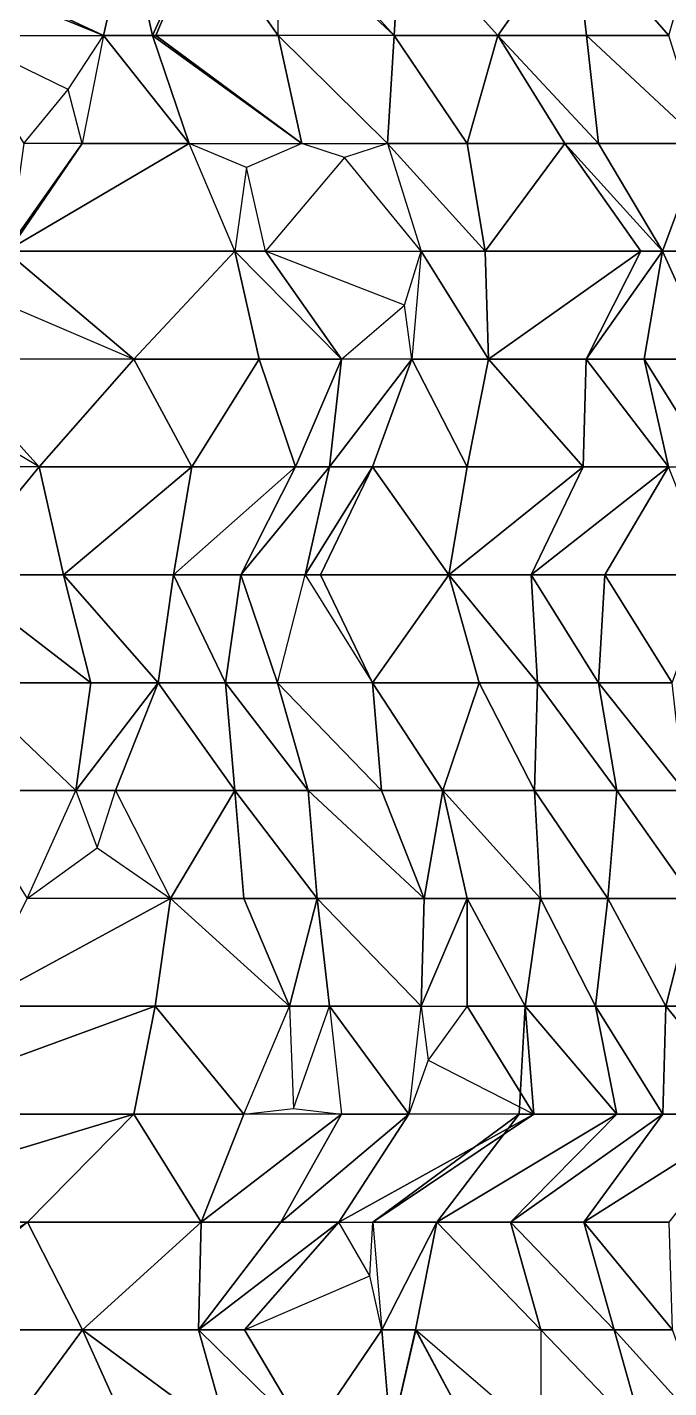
# Model space of a CAD drawing. Header units: metres. Extents: x -317 to 276, y -240 to 234.
# Drawn here: x -48.5 to -12.8, y 32.8 to 108.5 of the extents above; entities that cross this region are included whole.
import ezdxf

# ---------------------------------------------------------------- set-up
doc = ezdxf.new("R2010")
doc.units = ezdxf.units.M

msp = doc.modelspace()

# ---------------------------------------------------------------- linework, layer by layer
for points in [[(-44.243805, 108, -511.6428), (-57.1037, 114, -535.1826), (-58.985016, 114, -526.1114), (-58.984917, 114.0001, -526.11127)], [(-44.243805, 108, -511.6428), (-58.985016, 114, -526.1114), (-52.385864, 108, -514.03174), (-52.385765, 108.0001, -514.0316)], [(-42.870117, 114, -521.64325), (-57.1037, 114, -535.1826), (-44.243805, 108, -511.6428), (-44.243706, 108.0001, -511.6427)], [(-42.870117, 114, -521.64325), (-44.243805, 108, -511.6428), (-41.51642, 108, -519.1654), (-41.51632, 108.0001, -519.1653)], [(-41.51642, 108, -519.1654), (-38.789062, 114, -526.688), (-42.870117, 114, -521.64325), (-42.870018, 114.0001, -521.6431)], [(-41.51642, 108, -519.1654), (-41.32721, 108, -531.334), (-38.789062, 114, -526.688), (-38.788963, 114.0001, -526.68787)], [(-38.789062, 114, -526.688), (-41.32721, 108, -531.334), (-34.53885, 108, -531.4229), (-34.53875, 108.0001, -531.4228)], [(-38.789062, 114, -526.688), (-34.53885, 108, -531.4229), (-34.53885, 114, -531.4229), (-34.53875, 114.0001, -531.4228)], [(-28.088867, 108, -532.13135), (-33.50357, 114, -542.04285), (-34.53885, 114, -531.4229), (-34.53875, 114.0001, -531.4228)], [(-27.730438, 114, -543.9902), (-33.50357, 114, -542.04285), (-28.088867, 108, -532.13135), (-28.088768, 108.0001, -532.1312)], [(-27.730438, 114, -543.9902), (-28.088867, 108, -532.13135), (-22.315735, 108, -534.0787), (-22.315636, 108.0001, -534.07855)], [(-18.065521, 114, -538.8136), (-27.730438, 114, -543.9902), (-22.315735, 108, -534.0787), (-22.315636, 108.0001, -534.07855)], [(-18.065521, 114, -538.8136), (-22.315735, 108, -534.0787), (-17.388702, 108, -537.5747), (-17.388603, 108.0001, -537.5746)], [(-18.065521, 114, -538.8136), (-12.800018, 108, -541.6902), (-11.107941, 114, -538.59283), (-11.107841, 114.0001, -538.5927)], [(-18.065521, 114, -538.8136), (-17.388702, 108, -537.5747), (-12.800018, 108, -541.6902), (-12.799918, 108.0001, -541.69006)], [(-48.66327, 102, -507.21756), (-46.209106, 105, -512.2194), (-52.385864, 108, -514.03174), (-52.385765, 108.0001, -514.0316)], [(-44.243805, 108, -511.6428), (-45.428253, 102, -513.8109), (-46.209106, 105, -512.2194), (-46.209007, 105.0001, -512.2193)], [(-44.243805, 108, -511.6428), (-45.428253, 102, -513.8109), (-39.48593, 102, -515.44855), (-39.485832, 102.0001, -515.4484)], [(-44.243805, 108, -511.6428), (-39.48593, 102, -515.44855), (-41.51642, 108, -519.1654), (-41.51632, 108.0001, -519.1653)], [(-33.20517, 102, -516.4667), (-41.32721, 108, -531.334), (-41.51642, 108, -519.1654), (-41.51632, 108.0001, -519.1653)], [(-33.20517, 102, -516.4667), (-41.51642, 108, -519.1654), (-39.48593, 102, -515.44855), (-39.485832, 102.0001, -515.4484)], [(-34.53885, 108, -531.4229), (-41.32721, 108, -531.334), (-33.20517, 102, -516.4667), (-33.20507, 102.0001, -516.46655)], [(-34.53885, 108, -531.4229), (-33.20517, 102, -516.4667), (-28.447327, 102, -520.27246), (-28.447227, 102.0001, -520.27234)], [(-28.088867, 108, -532.13135), (-34.53885, 108, -531.4229), (-28.447327, 102, -520.27246), (-28.447227, 102.0001, -520.27234)], [(-28.088867, 108, -532.13135), (-28.447327, 102, -520.27246), (-24.027863, 102, -524.6977), (-24.027763, 102.0001, -524.6976)], [(-22.315735, 108, -534.0787), (-28.088867, 108, -532.13135), (-24.027863, 102, -524.6977), (-24.027763, 102.0001, -524.6976)], [(-22.315735, 108, -534.0787), (-24.027863, 102, -524.6977), (-18.59314, 102, -527.2645), (-18.59304, 102.0001, -527.2644)], [(-16.711853, 102, -536.33575), (-17.388702, 108, -537.5747), (-22.315735, 108, -534.0787), (-22.315636, 108.0001, -534.07855)], [(-16.711853, 102, -536.33575), (-22.315735, 108, -534.0787), (-18.59314, 102, -527.2645), (-18.59304, 102.0001, -527.2644)], [(-17.388702, 108, -537.5747), (-10.938721, 102, -538.2831), (-12.800018, 108, -541.6902), (-12.799918, 108.0001, -541.69006)], [(-17.388702, 108, -537.5747), (-16.711853, 102, -536.33575), (-10.938721, 102, -538.2831), (-10.938621, 102.0001, -538.28296)], [(-49.509308, 96, -508.76624), (-49.658478, 96, -521.5543), (-45.428253, 102, -513.8109), (-45.428154, 102.0001, -513.8108)], [(-49.658478, 96, -521.5543), (-36.947784, 96, -510.80252), (-39.48593, 102, -515.44855), (-39.485832, 102.0001, -515.4484)], [(-49.658478, 96, -521.5543), (-39.48593, 102, -515.44855), (-45.428253, 102, -513.8109), (-45.428154, 102.0001, -513.8108)], [(-49.509308, 96, -508.76624), (-45.428253, 102, -513.8109), (-48.66327, 102, -507.21756), (-48.66317, 102.0001, -507.21747)], [(-33.20517, 102, -516.4667), (-36.289124, 100.66666, -515.8544), (-39.48593, 102, -515.44855), (-39.485832, 102.0001, -515.4484)], [(-28.447327, 102, -520.27246), (-30.83728, 101.21738, -518.3898), (-33.20517, 102, -516.4667), (-33.20507, 102.0001, -516.46655)], [(-28.447327, 102, -520.27246), (-23.012604, 96, -522.83923), (-24.027863, 102, -524.6977), (-24.027763, 102.0001, -524.6976)], [(-28.447327, 102, -520.27246), (-26.58603, 96, -516.86536), (-23.012604, 96, -522.83923), (-23.012505, 96.0001, -522.8391)], [(-18.59314, 102, -527.2645), (-24.027863, 102, -524.6977), (-23.012604, 96, -522.83923), (-23.012505, 96.0001, -522.8391)], [(-18.59314, 102, -527.2645), (-23.012604, 96, -522.83923), (-14.362915, 96, -519.5211), (-14.362815, 96.0001, -519.521)], [(-13.158478, 96, -529.8313), (-16.711853, 102, -536.33575), (-18.59314, 102, -527.2645), (-18.59304, 102.0001, -527.2644)], [(-13.158478, 96, -529.8313), (-18.59314, 102, -527.2645), (-14.362915, 96, -519.5211), (-14.362815, 96.0001, -519.521)], [(-10.938721, 102, -538.2831), (-16.711853, 102, -536.33575), (-13.158478, 96, -529.8313), (-13.158378, 96.0001, -529.8312)], [(-10.938721, 102, -538.2831), (-13.158478, 96, -529.8313), (-9.585052, 96, -535.80524), (-9.584952, 96.0001, -535.8051)], [(-36.289124, 100.66666, -515.8544), (-36.947784, 96, -510.80252), (-35.235687, 96, -520.18353), (-35.235588, 96.0001, -520.1834)], [(-30.83728, 101.21738, -518.3898), (-35.235687, 96, -520.18353), (-26.58603, 96, -516.86536), (-26.58593, 96.0001, -516.86523)], [(-42.551697, 90, -508.54544), (-36.947784, 96, -510.80252), (-49.658478, 96, -521.5543), (-49.65838, 96.0001, -521.5542)], [(-42.551697, 90, -508.54544), (-49.658478, 96, -521.5543), (-49.560577, 93, -513.1621), (-49.56048, 93.0001, -513.162)], [(-42.551697, 90, -508.54544), (-35.594116, 90, -508.32465), (-36.947784, 96, -510.80252), (-36.947685, 96.0001, -510.80243)], [(-31.005432, 90, -512.4401), (-35.235687, 96, -520.18353), (-36.947784, 96, -510.80252), (-36.947685, 96.0001, -510.80243)], [(-31.005432, 90, -512.4401), (-36.947784, 96, -510.80252), (-35.594116, 90, -508.32465), (-35.594017, 90.0001, -508.32455)], [(-31.005432, 90, -512.4401), (-27.512756, 93, -517.2209), (-35.235687, 96, -520.18353), (-35.235588, 96.0001, -520.1834)], [(-26.58603, 96, -516.86536), (-27.093658, 90, -517.79456), (-27.512756, 93, -517.2209), (-27.512657, 93.0001, -517.22076)], [(-26.58603, 96, -516.86536), (-27.093658, 90, -517.79456), (-22.843384, 90, -522.52954), (-22.843285, 90.0001, -522.5294)], [(-26.58603, 96, -516.86536), (-22.843384, 90, -522.52954), (-23.012604, 96, -522.83923), (-23.012505, 96.0001, -522.8391)], [(-22.843384, 90, -522.52954), (-14.362915, 96, -519.5211), (-23.012604, 96, -522.83923), (-23.012505, 96.0001, -522.8391)], [(-22.843384, 90, -522.52954), (-17.408691, 90, -525.0963), (-14.362915, 96, -519.5211), (-14.362815, 96.0001, -519.521)], [(-17.408691, 90, -525.0963), (-14.173737, 90, -531.6897), (-13.158478, 96, -529.8313), (-13.158378, 96.0001, -529.8312)], [(-17.408691, 90, -525.0963), (-13.158478, 96, -529.8313), (-14.362915, 96, -519.5211), (-14.362815, 96.0001, -519.521)], [(-13.158478, 96, -529.8313), (-14.173737, 90, -531.6897), (-10.431091, 90, -537.3539), (-10.430991, 90.0001, -537.35376)], [(-13.158478, 96, -529.8313), (-10.431091, 90, -537.3539), (-9.585052, 96, -535.80524), (-9.584952, 96.0001, -535.8051)], [(-47.8172, 84, -505.66888), (-52.8338, 87, -509.8457), (-53.231903, 90, -515.5804), (-53.231804, 90.0001, -515.58026)], [(-47.8172, 84, -505.66888), (-42.551697, 90, -508.54544), (-53.231903, 90, -515.5804), (-53.231804, 90.0001, -515.58026)], [(-47.8172, 84, -505.66888), (-39.33673, 84, -502.66046), (-42.551697, 90, -508.54544), (-42.551598, 90.0001, -508.54535)], [(-35.594116, 90, -508.32465), (-42.551697, 90, -508.54544), (-39.33673, 84, -502.66046), (-39.33663, 84.0001, -502.66037)], [(-35.594116, 90, -508.32465), (-39.33673, 84, -502.66046), (-33.5636, 84, -504.60782), (-33.5635, 84.0001, -504.60773)], [(-33.5636, 84, -504.60782), (-31.005432, 90, -512.4401), (-35.594116, 90, -508.32465), (-35.594017, 90.0001, -508.32455)], [(-33.5636, 84, -504.60782), (-31.682281, 84, -513.6791), (-31.005432, 90, -512.4401), (-31.005333, 90.0001, -512.44)], [(-31.682281, 84, -513.6791), (-29.293365, 84, -521.82117), (-27.093658, 90, -517.79456), (-27.09356, 90.0001, -517.79443)], [(-31.682281, 84, -513.6791), (-27.093658, 90, -517.79456), (-31.005432, 90, -512.4401), (-31.005333, 90.0001, -512.44)], [(-27.093658, 90, -517.79456), (-29.293365, 84, -521.82117), (-24.027863, 84, -524.6977), (-24.027763, 84.0001, -524.6976)], [(-27.093658, 90, -517.79456), (-24.027863, 84, -524.6977), (-22.843384, 90, -522.52954), (-22.843285, 90.0001, -522.5294)], [(-22.843384, 90, -522.52954), (-24.027863, 84, -524.6977), (-17.57788, 84, -525.40607), (-17.577782, 84.0001, -525.40594)], [(-22.843384, 90, -522.52954), (-17.57788, 84, -525.40607), (-17.408691, 90, -525.0963), (-17.408592, 90.0001, -525.0962)], [(-17.408691, 90, -525.0963), (-17.57788, 84, -525.40607), (-12.820038, 84, -529.21185), (-12.819938, 84.0001, -529.21173)], [(-17.408691, 90, -525.0963), (-12.820038, 84, -529.21185), (-14.173737, 90, -531.6897), (-14.173636, 90.0001, -531.6896)], [(-14.173737, 90, -531.6897), (-10.431091, 84, -537.3539), (-10.431091, 90, -537.3539), (-10.430991, 90.0001, -537.35376)], [(-14.173737, 90, -531.6897), (-12.820038, 84, -529.21185), (-10.431091, 84, -537.3539), (-10.430991, 84.0001, -537.35376)], [(-47.8172, 84, -505.66888), (-60.358704, 84, -516.11096), (-52.744293, 78, -502.17285), (-52.744194, 78.0001, -502.17276)], [(-47.8172, 84, -505.66888), (-52.744293, 78, -502.17285), (-46.46353, 78, -503.191), (-46.463432, 78.0001, -503.19092)], [(-46.46353, 78, -503.191), (-39.33673, 84, -502.66046), (-47.8172, 84, -505.66888), (-47.8171, 84.0001, -505.6688)], [(-46.46353, 78, -503.191), (-40.35199, 78, -504.5189), (-39.33673, 84, -502.66046), (-39.33663, 84.0001, -502.66037)], [(-40.35199, 78, -504.5189), (-36.609375, 78, -510.18304), (-33.5636, 84, -504.60782), (-33.5635, 84.0001, -504.60773)], [(-40.35199, 78, -504.5189), (-33.5636, 84, -504.60782), (-39.33673, 84, -502.66046), (-39.33663, 84.0001, -502.66037)], [(-36.609375, 78, -510.18304), (-33.03595, 78, -516.157), (-31.682281, 84, -513.6791), (-31.682182, 84.0001, -513.67896)], [(-36.609375, 78, -510.18304), (-31.682281, 84, -513.6791), (-33.5636, 84, -504.60782), (-33.5635, 84.0001, -504.60773)], [(-33.03595, 78, -516.157), (-32.16992, 78, -527.0866), (-29.293365, 84, -521.82117), (-29.293266, 84.0001, -521.82104)], [(-33.03595, 78, -516.157), (-29.293365, 84, -521.82117), (-31.682281, 84, -513.6791), (-31.682182, 84.0001, -513.67896)], [(-29.293365, 84, -521.82117), (-32.16992, 78, -527.0866), (-25.043121, 78, -526.5561), (-25.043022, 78.0001, -526.55597)], [(-29.293365, 84, -521.82117), (-25.043121, 78, -526.5561), (-24.027863, 84, -524.6977), (-24.027763, 84.0001, -524.6976)], [(-25.043121, 78, -526.5561), (-20.454468, 78, -530.6716), (-17.57788, 84, -525.40607), (-17.577782, 84.0001, -525.40594)], [(-25.043121, 78, -526.5561), (-17.57788, 84, -525.40607), (-24.027863, 84, -524.6977), (-24.027763, 84.0001, -524.6976)], [(-20.454468, 78, -530.6716), (-16.373444, 78, -535.7163), (-12.820038, 84, -529.21185), (-12.819938, 84.0001, -529.21173)], [(-20.454468, 78, -530.6716), (-12.820038, 84, -529.21185), (-17.57788, 84, -525.40607), (-17.577782, 84.0001, -525.40594)], [(-12.820038, 84, -529.21185), (-16.373444, 78, -535.7163), (-10.431091, 78, -537.3539), (-10.430991, 78.0001, -537.35376)], [(-52.744293, 78, -502.17285), (-44.940674, 72, -500.40338), (-46.46353, 78, -503.191), (-46.463432, 78.0001, -503.19092)], [(-52.744293, 78, -502.17285), (-52.067444, 72, -500.93393), (-44.940674, 72, -500.40338), (-44.940575, 72.0001, -500.4033)], [(-46.46353, 78, -503.191), (-41.19803, 72, -506.06757), (-40.35199, 78, -504.5189), (-40.35189, 78.0001, -504.5188)], [(-46.46353, 78, -503.191), (-44.940674, 72, -500.40338), (-41.19803, 72, -506.06757), (-41.19793, 72.0001, -506.06747)], [(-40.35199, 78, -504.5189), (-41.19803, 72, -506.06757), (-37.455414, 72, -511.73175), (-37.455315, 72.0001, -511.73166)], [(-40.35199, 78, -504.5189), (-37.455414, 72, -511.73175), (-36.609375, 78, -510.18304), (-36.609276, 78.0001, -510.18295)], [(-36.609375, 78, -510.18304), (-37.455414, 72, -511.73175), (-34.558838, 72, -518.9446), (-34.55874, 72.0001, -518.94446)], [(-36.609375, 78, -510.18304), (-34.558838, 72, -518.9446), (-33.03595, 78, -516.157), (-33.03585, 78.0001, -516.15686)], [(-33.03595, 78, -516.157), (-29.293365, 72, -521.82117), (-32.16992, 78, -527.0866), (-32.169823, 78.0001, -527.0865)], [(-25.043121, 78, -526.5561), (-32.16992, 78, -527.0866), (-29.293365, 72, -521.82117), (-29.293266, 72.0001, -521.82104)], [(-25.043121, 78, -526.5561), (-29.293365, 72, -521.82117), (-23.351013, 72, -523.45874), (-23.350914, 72.0001, -523.4586)], [(-25.043121, 78, -526.5561), (-20.116028, 72, -530.0521), (-20.454468, 78, -530.6716), (-20.454369, 78.0001, -530.67145)], [(-25.043121, 78, -526.5561), (-23.351013, 72, -523.45874), (-20.116028, 72, -530.0521), (-20.115929, 72.0001, -530.052)], [(-20.454468, 78, -530.6716), (-16.711853, 72, -536.33575), (-16.373444, 78, -535.7163), (-16.373344, 78.0001, -535.7162)], [(-20.454468, 78, -530.6716), (-20.116028, 72, -530.0521), (-16.711853, 72, -536.33575), (-16.711754, 72.0001, -536.33563)], [(-16.373444, 78, -535.7163), (-16.711853, 72, -536.33575), (-12.630829, 72, -541.3805), (-12.630729, 72.0001, -541.3804)], [(-16.373444, 78, -535.7163), (-12.630829, 72, -541.3805), (-10.431091, 78, -537.3539), (-10.430991, 78.0001, -537.35376)], [(-52.067444, 72, -500.93393), (-52.236664, 66, -501.24365), (-45.786713, 66, -501.9521), (-45.786613, 66.0001, -501.952)], [(-52.067444, 72, -500.93393), (-45.786713, 66, -501.9521), (-44.940674, 72, -500.40338), (-44.940575, 72.0001, -500.4033)], [(-45.786713, 66, -501.9521), (-43.566956, 66, -510.40384), (-41.19803, 72, -506.06757), (-41.19793, 72.0001, -506.06747)], [(-45.786713, 66, -501.9521), (-41.19803, 72, -506.06757), (-44.940674, 72, -500.40338), (-44.940575, 72.0001, -500.4033)], [(-41.19803, 72, -506.06757), (-43.566956, 66, -510.40384), (-36.947784, 66, -510.80252), (-36.947685, 66.0001, -510.80243)], [(-41.19803, 72, -506.06757), (-36.947784, 66, -510.80252), (-37.455414, 72, -511.73175), (-37.455315, 72.0001, -511.73166)], [(-37.455414, 72, -511.73175), (-32.86676, 66, -515.8472), (-34.558838, 72, -518.9446), (-34.55874, 72.0001, -518.94446)], [(-37.455414, 72, -511.73175), (-36.947784, 66, -510.80252), (-32.86676, 66, -515.8472), (-32.86666, 66.0001, -515.8471)], [(-34.558838, 72, -518.9446), (-28.785736, 66, -520.8919), (-29.293365, 72, -521.82117), (-29.293266, 72.0001, -521.82104)], [(-34.558838, 72, -518.9446), (-32.86676, 66, -515.8472), (-28.785736, 66, -520.8919), (-28.785637, 66.0001, -520.8918)], [(-29.293365, 72, -521.82117), (-25.38153, 66, -527.17554), (-23.351013, 72, -523.45874), (-23.350914, 72.0001, -523.4586)], [(-29.293365, 72, -521.82117), (-28.785736, 66, -520.8919), (-25.38153, 66, -527.17554), (-25.381432, 66.0001, -527.1754)], [(-23.351013, 72, -523.45874), (-25.38153, 66, -527.17554), (-20.285248, 66, -530.3618), (-20.285149, 66.0001, -530.3617)], [(-23.351013, 72, -523.45874), (-20.285248, 66, -530.3618), (-20.116028, 72, -530.0521), (-20.115929, 72.0001, -530.052)], [(-20.116028, 72, -530.0521), (-20.285248, 66, -530.3618), (-15.696594, 66, -534.47736), (-15.696494, 66.0001, -534.47723)], [(-20.116028, 72, -530.0521), (-15.696594, 66, -534.47736), (-16.711853, 72, -536.33575), (-16.711754, 72.0001, -536.33563)], [(-16.711853, 72, -536.33575), (-11.95398, 66, -540.14154), (-12.630829, 72, -541.3805), (-12.630729, 72.0001, -541.3804)], [(-16.711853, 72, -536.33575), (-15.696594, 66, -534.47736), (-11.95398, 66, -540.14154), (-11.953879, 66.0001, -540.1414)], [(-52.236664, 66, -501.24365), (-48.49405, 60, -506.90784), (-45.786713, 66, -501.9521), (-45.786613, 66.0001, -501.952)], [(-45.786713, 66, -501.9521), (-44.58725, 62.823517, -506.01398), (-43.566956, 66, -510.40384), (-43.566856, 66.0001, -510.40375)], [(-36.947784, 66, -510.80252), (-43.566956, 66, -510.40384), (-40.52121, 60, -504.8286), (-40.52111, 60.0001, -504.82852)], [(-36.947784, 66, -510.80252), (-40.52121, 60, -504.8286), (-36.440155, 60, -509.87332), (-36.440056, 60.0001, -509.87323)], [(-36.947784, 66, -510.80252), (-32.35913, 60, -514.918), (-32.86676, 66, -515.8472), (-32.86666, 66.0001, -515.8471)], [(-36.947784, 66, -510.80252), (-36.440155, 60, -509.87332), (-32.35913, 60, -514.918), (-32.35903, 60.0001, -514.9179)], [(-32.86676, 66, -515.8472), (-26.41681, 60, -516.55566), (-28.785736, 66, -520.8919), (-28.785637, 66.0001, -520.8918)], [(-32.86676, 66, -515.8472), (-32.35913, 60, -514.918), (-26.41681, 60, -516.55566), (-26.41671, 60.0001, -516.55554)], [(-26.41681, 60, -516.55566), (-25.38153, 66, -527.17554), (-28.785736, 66, -520.8919), (-28.785637, 66.0001, -520.8918)], [(-26.41681, 60, -516.55566), (-24.027863, 60, -524.6977), (-25.38153, 66, -527.17554), (-25.381432, 66.0001, -527.1754)], [(-25.38153, 66, -527.17554), (-19.946838, 60, -529.7424), (-20.285248, 66, -530.3618), (-20.285149, 66.0001, -530.3617)], [(-25.38153, 66, -527.17554), (-24.027863, 60, -524.6977), (-19.946838, 60, -529.7424), (-19.94674, 60.0001, -529.74225)], [(-20.285248, 66, -530.3618), (-16.204224, 60, -535.40656), (-15.696594, 66, -534.47736), (-15.696494, 66.0001, -534.47723)], [(-20.285248, 66, -530.3618), (-19.946838, 60, -529.7424), (-16.204224, 60, -535.40656), (-16.204124, 60.0001, -535.40643)], [(-15.696594, 66, -534.47736), (-16.204224, 60, -535.40656), (-11.44635, 60, -539.2123), (-11.44625, 60.0001, -539.21216)], [(-15.696594, 66, -534.47736), (-11.44635, 60, -539.2123), (-11.95398, 66, -540.14154), (-11.953879, 66.0001, -540.1414)], [(-44.58725, 62.823517, -506.01398), (-40.52121, 60, -504.8286), (-48.49405, 60, -506.90784), (-48.49395, 60.0001, -506.90775)], [(-51.539795, 54, -512.48303), (-41.36725, 54, -506.3773), (-40.52121, 60, -504.8286), (-40.52111, 60.0001, -504.82852)], [(-51.539795, 54, -512.48303), (-40.52121, 60, -504.8286), (-48.49405, 60, -506.90784), (-48.49395, 60.0001, -506.90775)], [(-40.52121, 60, -504.8286), (-41.36725, 54, -506.3773), (-33.90204, 54, -505.2273), (-33.90194, 54.0001, -505.2272)], [(-40.52121, 60, -504.8286), (-33.90204, 54, -505.2273), (-36.440155, 60, -509.87332), (-36.440056, 60.0001, -509.87323)], [(-33.90204, 54, -505.2273), (-32.35913, 60, -514.918), (-36.440155, 60, -509.87332), (-36.440056, 60.0001, -509.87323)], [(-33.90204, 54, -505.2273), (-31.682281, 54, -513.6791), (-32.35913, 60, -514.918), (-32.35903, 60.0001, -514.9179)], [(-32.35913, 60, -514.918), (-26.58603, 54, -516.86536), (-26.41681, 60, -516.55566), (-26.41671, 60.0001, -516.55554)], [(-32.35913, 60, -514.918), (-31.682281, 54, -513.6791), (-26.58603, 54, -516.86536), (-26.58593, 54.0001, -516.86523)], [(-26.58603, 54, -516.86536), (-24.027863, 54, -524.6977), (-24.027863, 60, -524.6977), (-24.027763, 60.0001, -524.6976)], [(-26.58603, 54, -516.86536), (-24.027863, 60, -524.6977), (-26.41681, 60, -516.55566), (-26.41671, 60.0001, -516.55554)], [(-24.027863, 60, -524.6977), (-20.792877, 54, -531.2911), (-19.946838, 60, -529.7424), (-19.94674, 60.0001, -529.74225)], [(-24.027863, 60, -524.6977), (-24.027863, 54, -524.6977), (-20.792877, 54, -531.2911), (-20.792778, 54.0001, -531.29095)], [(-19.946838, 60, -529.7424), (-20.792877, 54, -531.2911), (-16.881073, 54, -536.6455), (-16.880974, 54.0001, -536.6454)], [(-19.946838, 60, -529.7424), (-16.881073, 54, -536.6455), (-16.204224, 60, -535.40656), (-16.204124, 60.0001, -535.40643)], [(-16.204224, 60, -535.40656), (-16.881073, 54, -536.6455), (-12.969238, 54, -541.99994), (-12.969138, 54.0001, -541.9998)], [(-16.204224, 60, -535.40656), (-12.969238, 54, -541.99994), (-11.44635, 60, -539.2123), (-11.44625, 60.0001, -539.21216)], [(-11.44635, 60, -539.2123), (-12.969238, 54, -541.99994), (-5.334808, 54, -540.54016), (-5.334708, 54.0001, -540.54004)], [(-57.800537, 48, -523.94324), (-42.551697, 48, -508.54544), (-41.36725, 54, -506.3773), (-41.36715, 54.0001, -506.3772)], [(-57.800537, 48, -523.94324), (-41.36725, 54, -506.3773), (-51.539795, 54, -512.48303), (-51.539696, 54.0001, -512.4829)], [(-41.36725, 54, -506.3773), (-42.551697, 48, -508.54544), (-36.440155, 48, -509.87332), (-36.440056, 48.0001, -509.87323)], [(-41.36725, 54, -506.3773), (-36.440155, 48, -509.87332), (-33.90204, 54, -505.2273), (-33.90194, 54.0001, -505.2272)], [(-33.90204, 54, -505.2273), (-33.67383, 48.315796, -511.06708), (-31.682281, 54, -513.6791), (-31.682182, 54.0001, -513.67896)], [(-31.682281, 54, -513.6791), (-27.262848, 48, -518.1043), (-26.58603, 54, -516.86536), (-26.58593, 54.0001, -516.86523)], [(-31.682281, 54, -513.6791), (-31.005432, 48, -512.4401), (-27.262848, 48, -518.1043), (-27.262749, 48.0001, -518.1042)], [(-26.58603, 54, -516.86536), (-26.192444, 51, -518.0704), (-27.262848, 48, -518.1043), (-27.262749, 48.0001, -518.1042)], [(-20.305267, 48, -517.8835), (-24.027863, 54, -524.6977), (-26.192444, 51, -518.0704), (-26.192345, 51.0001, -518.07025)], [(-20.305267, 48, -517.8835), (-20.792877, 54, -531.2911), (-24.027863, 54, -524.6977), (-24.027763, 54.0001, -524.6976)], [(-20.305267, 48, -517.8835), (-21.131287, 48, -531.9105), (-20.792877, 54, -531.2911), (-20.792778, 54.0001, -531.29095)], [(-20.792877, 54, -531.2911), (-21.131287, 48, -531.9105), (-15.696594, 48, -534.47736), (-15.696494, 48.0001, -534.47723)], [(-20.792877, 54, -531.2911), (-15.696594, 48, -534.47736), (-16.881073, 54, -536.6455), (-16.880974, 54.0001, -536.6454)], [(-16.881073, 54, -536.6455), (-13.138458, 48, -542.3097), (-12.969238, 54, -541.99994), (-12.969138, 54.0001, -541.9998)], [(-16.881073, 54, -536.6455), (-15.696594, 48, -534.47736), (-13.138458, 48, -542.3097), (-13.138358, 48.0001, -542.3096)], [(-12.969238, 54, -541.99994), (-13.138458, 48, -542.3097), (-8.042145, 48, -545.496), (-8.042045, 48.0001, -545.49585)], [(-12.969238, 54, -541.99994), (-8.042145, 48, -545.496), (-5.334808, 54, -540.54016), (-5.334708, 54.0001, -540.54004)], [(-62.3692, 42, -532.3061), (-48.47403, 42, -519.38617), (-42.551697, 48, -508.54544), (-42.551598, 48.0001, -508.54535)], [(-62.3692, 42, -532.3061), (-42.551697, 48, -508.54544), (-57.800537, 48, -523.94324), (-57.800438, 48.0001, -523.9431)], [(-42.551697, 48, -508.54544), (-48.47403, 42, -519.38617), (-38.809082, 42, -514.2096), (-38.808983, 42.0001, -514.2095)], [(-42.551697, 48, -508.54544), (-38.809082, 42, -514.2096), (-36.440155, 48, -509.87332), (-36.440056, 48.0001, -509.87323)], [(-38.809082, 42, -514.2096), (-34.389618, 42, -518.6348), (-31.005432, 48, -512.4401), (-31.005333, 48.0001, -512.44)], [(-38.809082, 42, -514.2096), (-31.005432, 48, -512.4401), (-36.440155, 48, -509.87332), (-36.440056, 48.0001, -509.87323)], [(-33.67383, 48.315796, -511.06708), (-31.005432, 48, -512.4401), (-36.440155, 48, -509.87332), (-36.440056, 48.0001, -509.87323)], [(-34.389618, 42, -518.6348), (-31.154663, 42, -525.2282), (-27.262848, 48, -518.1043), (-27.262749, 48.0001, -518.1042)], [(-34.389618, 42, -518.6348), (-27.262848, 48, -518.1043), (-31.005432, 48, -512.4401), (-31.005333, 48.0001, -512.44)], [(-31.154663, 42, -525.2282), (-29.273346, 42, -534.29944), (-20.305267, 48, -517.8835), (-20.305168, 48.0001, -517.88336)], [(-31.154663, 42, -525.2282), (-20.305267, 48, -517.8835), (-27.262848, 48, -518.1043), (-27.262749, 48.0001, -518.1042)], [(-29.273346, 42, -534.29944), (-25.69992, 42, -540.2734), (-21.131287, 48, -531.9105), (-21.131187, 48.0001, -531.9104)], [(-29.273346, 42, -534.29944), (-21.131287, 48, -531.9105), (-20.305267, 48, -517.8835), (-20.305168, 48.0001, -517.88336)], [(-25.69992, 42, -540.2734), (-21.618927, 42, -545.31805), (-15.696594, 48, -534.47736), (-15.696494, 48.0001, -534.47723)], [(-25.69992, 42, -540.2734), (-15.696594, 48, -534.47736), (-21.131287, 48, -531.9105), (-21.131187, 48.0001, -531.9104)], [(-21.618927, 42, -545.31805), (-17.537872, 42, -550.3628), (-13.138458, 48, -542.3097), (-13.138358, 48.0001, -542.3096)], [(-21.618927, 42, -545.31805), (-13.138458, 48, -542.3097), (-15.696594, 48, -534.47736), (-15.696494, 48.0001, -534.47723)], [(-17.537872, 42, -550.3628), (-12.779999, 42, -554.1685), (-8.042145, 48, -545.496), (-8.042045, 48.0001, -545.49585)], [(-17.537872, 42, -550.3628), (-8.042145, 48, -545.496), (-13.138458, 48, -542.3097), (-13.138358, 48.0001, -542.3096)], [(-62.3692, 42, -532.3061), (-56.952667, 37.064514, -528.64874), (-48.47403, 42, -519.38617), (-48.47393, 42.0001, -519.38605)], [(-48.47403, 42, -519.38617), (-55.58081, 36, -532.395), (-45.408234, 36, -526.2893), (-45.408134, 36.0001, -526.2892)], [(-48.47403, 42, -519.38617), (-45.408234, 36, -526.2893), (-38.809082, 42, -514.2096), (-38.808983, 42.0001, -514.2095)], [(-38.809082, 42, -514.2096), (-45.408234, 36, -526.2893), (-38.958282, 36, -526.9977), (-38.958183, 36.0001, -526.99756)], [(-38.809082, 42, -514.2096), (-38.958282, 36, -526.9977), (-34.389618, 42, -518.6348), (-34.38952, 42.0001, -518.6347)], [(-38.958282, 36, -526.9977), (-36.400146, 36, -534.83), (-31.154663, 42, -525.2282), (-31.154564, 42.0001, -525.2281)], [(-38.958282, 36, -526.9977), (-31.154663, 42, -525.2282), (-34.389618, 42, -518.6348), (-34.38952, 42.0001, -518.6347)], [(-31.154663, 42, -525.2282), (-36.400146, 36, -534.83), (-29.439331, 39, -533.499), (-29.439232, 39.0001, -533.4989)], [(-28.765717, 36, -533.37024), (-29.439331, 39, -533.499), (-29.273346, 42, -534.29944), (-29.273247, 42.0001, -534.2993)], [(-28.765717, 36, -533.37024), (-25.69992, 42, -540.2734), (-29.273346, 42, -534.29944), (-29.273247, 42.0001, -534.2993)], [(-28.765717, 36, -533.37024), (-26.8844, 36, -542.4415), (-25.69992, 42, -540.2734), (-25.699821, 42.0001, -540.27325)], [(-25.69992, 42, -540.2734), (-26.8844, 36, -542.4415), (-19.926819, 36, -542.2207), (-19.92672, 36.0001, -542.2206)], [(-25.69992, 42, -540.2734), (-19.926819, 36, -542.2207), (-21.618927, 42, -545.31805), (-21.618828, 42.0001, -545.31793)], [(-21.618927, 42, -545.31805), (-15.845795, 36, -547.26544), (-17.537872, 42, -550.3628), (-17.537773, 42.0001, -550.3627)], [(-21.618927, 42, -545.31805), (-19.926819, 36, -542.2207), (-15.845795, 36, -547.26544), (-15.845695, 36.0001, -547.2653)], [(-17.537872, 42, -550.3628), (-12.610809, 36, -553.85876), (-12.779999, 42, -554.1685), (-12.779899, 42.0001, -554.1684)], [(-17.537872, 42, -550.3628), (-15.845795, 36, -547.26544), (-12.610809, 36, -553.85876), (-12.610709, 36.0001, -553.85864)], [(-45.408234, 36, -526.2893), (-55.58081, 36, -532.395), (-49.827698, 30, -521.864), (-49.8276, 30.0001, -521.8639)], [(-45.408234, 36, -526.2893), (-49.827698, 30, -521.864), (-42.700897, 30, -521.3335), (-42.700798, 30.0001, -521.3334)], [(-45.408234, 36, -526.2893), (-37.266174, 30, -523.9003), (-38.958282, 36, -526.9977), (-38.958183, 36.0001, -526.99756)], [(-45.408234, 36, -526.2893), (-42.700897, 30, -521.3335), (-37.266174, 30, -523.9003), (-37.266075, 30.0001, -523.9002)], [(-32.84674, 30, -528.32556), (-36.400146, 36, -534.83), (-38.958282, 36, -526.9977), (-38.958183, 36.0001, -526.99756)], [(-32.84674, 30, -528.32556), (-38.958282, 36, -526.9977), (-37.266174, 30, -523.9003), (-37.266075, 30.0001, -523.9002)], [(-28.765717, 36, -533.37024), (-36.400146, 36, -534.83), (-32.84674, 30, -528.32556), (-32.84664, 30.0001, -528.32544)], [(-28.765717, 36, -533.37024), (-32.84674, 30, -528.32556), (-28.258087, 30, -532.44104), (-28.257988, 30.0001, -532.4409)], [(-28.258087, 30, -532.44104), (-26.8844, 36, -542.4415), (-28.765717, 36, -533.37024), (-28.765617, 36.0001, -533.3701)], [(-28.258087, 30, -532.44104), (-23.669434, 30, -536.5565), (-26.8844, 36, -542.4415), (-26.8843, 36.0001, -542.4414)], [(-23.669434, 30, -536.5565), (-19.926819, 30, -542.2207), (-26.8844, 36, -542.4415), (-26.8843, 36.0001, -542.4414)], [(-19.926819, 36, -542.2207), (-14.153687, 30, -544.1681), (-15.845795, 36, -547.26544), (-15.845695, 36.0001, -547.2653)], [(-19.926819, 36, -542.2207), (-19.926819, 30, -542.2207), (-14.153687, 30, -544.1681), (-14.153586, 30.0001, -544.16797)], [(-15.845795, 36, -547.26544), (-10.411072, 30, -549.8323), (-12.610809, 36, -553.85876), (-12.610709, 36.0001, -553.85864)], [(-15.845795, 36, -547.26544), (-14.153687, 30, -544.1681), (-10.411072, 30, -549.8323), (-10.410972, 30.0001, -549.83215)]]:
    msp.add_3dface(points)

doc.saveas('drawing.dxf')
